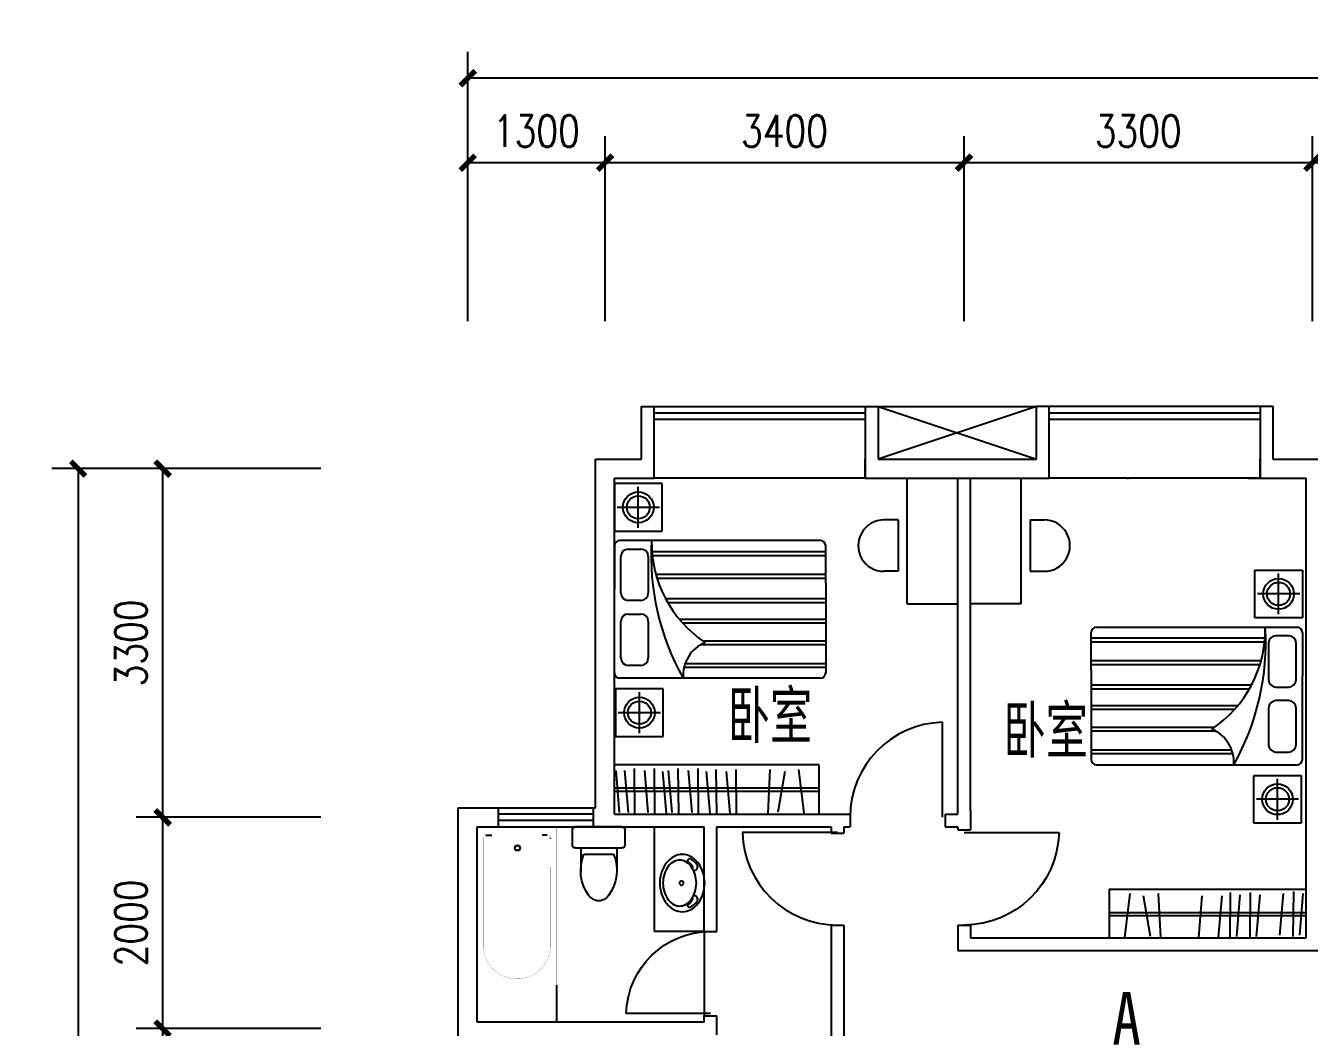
# Model space of a CAD drawing. Header units: millimetres. Extents: x 1473 to 34027, y 739 to 35278.
# Drawn here: x 1473 to 13630, y 25797 to 35278 of the extents above; entities that cross this region are included whole.
import ezdxf
from ezdxf.enums import TextEntityAlignment as Align

# ---------------------------------------------------------------- set-up
doc = ezdxf.new("R2010")
doc.units = ezdxf.units.MM
for name, color, linetype in [('FURNITURE', 30, 'Continuous'), ('LVTRY', 6, 'Continuous'), ('PUB_DIM', 3, 'Continuous'), ('PUB_TEXT', 7, 'Continuous'), ('STAIR', 2, 'Continuous'), ('TOILET', 7, 'Continuous'), ('UTIL', 6, 'Continuous'), ('WALL', 4, 'Continuous'), ('WINDOW', 5, 'Continuous'), ('WINDOW_TEXT', 7, 'Continuous')]:
    doc.layers.add(name, color=color, linetype=linetype)
doc.styles.add('-黑体', font='simhei.ttf')
doc.styles.add('_HZTXT', font='txt.shx', dxfattribs={"width": 0.8, "bigfont": 'HZTXT.shx'})
doc.styles.add('DIM_FONT', font='SIMPLEX.shx', dxfattribs={"width": 0.8})
doc.styles.add('SIMPLEX', font='SIMPLEX.SHX')
doc.styles.get("Standard").update_dxf_attribs({"font": 'arial.ttf'})
doc.dimstyles.new('DIMN', dxfattribs={"dimtxt": 300, "dimasz": 1, "dimexe": 250, "dimexo": 300, "dimgap": 150, "dimtad": 1, "dimdec": 0, "dimdsep": 46, "dimtxsty": 'DIM_FONT', "dimblk": '_DIMX', "dimblk1": 'ARCHTICK', "dimblk2": 'ARCHTICK', "dimcen": 0.1, "dimclrt": 7, "dimadec": 0, "dimazin": 0, "dimtfac": 1, "dimtdec": 0, "dimtix": 1, "dimtmove": 2, "dimatfit": 3, "dimldrblk": '_DIMX', "dimfxl": 1, "dimtolj": 1, "dimtzin": 0, "dimarcsym": 0})

# ---------------------------------------------------------------- blocks, each defined once
blk = doc.blocks.new('M_A2ZXL')
blk.add_line((-0.472, 0), (-0.472, -1))
blk.add_arc((-0.5, 0), 1, 271.6231, 0)
blk = doc.blocks.new('_WBLK')
for p, q in [((-0.5, 0.5), (0.5, 0.5)), ((0.5, 0.167), (-0.5, 0.167)), ((0.5, -0.167), (-0.5, -0.167)), ((-0.5, -0.5), (0.5, -0.5))]:
    blk.add_line(p, q)
at = {"layer": 'WINDOW_TEXT', "style": 'SIMPLEX', "flags": 9}
blk.add_attdef('A', text='', height=1, dxfattribs=at).set_placement((0, 1.5), align=Align.MIDDLE)
blk = doc.blocks.new('_DIMX')
at = {"const_width": 50}
blk.add_lwpolyline([(-70, -70), (70, 70)], dxfattribs=at)
blk = doc.blocks.new('*D69')
at = {"layer": 'DEFPOINTS', "color": 0, "transparency": 16777216}
for p in [(13660, 33981), (13660, 32181), (17260, 32181)]:
    blk.add_point(p, dxfattribs=at)
at = {"layer": 'PUB_DIM', "color": 0, "lineweight": -2, "transparency": 16777216}
for p, q in [((13660, 32481), (13660, 34231)), ((17260, 32481), (17260, 34231)), ((17259, 33981), (13661, 33981))]:
    blk.add_line(p, q, dxfattribs=at)
at = {"layer": 'PUB_DIM', "color": 0, "lineweight": -2, "transparency": 16777216, "rotation": 180}
blk.add_blockref('_DIMX', (13660, 33981), dxfattribs=at)
at = {"layer": 'PUB_DIM', "color": 0, "lineweight": -2, "transparency": 16777216}
blk.add_blockref('_DIMX', (17260, 33981), dxfattribs=at)
at = {"layer": 'PUB_DIM', "color": 7, "transparency": 16777216, "insert": (15460, 34281), "char_height": 300, "attachment_point": 5, "style": 'DIM_FONT'}
blk.add_mtext('\\A1;3600', dxfattribs=at)
blk = doc.blocks.new('_ARCHTICK')
at = {"color": 0, "linetype": 'ByBlock', "const_width": 0.15}
blk.add_lwpolyline([(-0.5, -0.5), (0.5, 0.5)], dxfattribs=at)
blk = doc.blocks.new('*D70')
at = {"layer": 'DEFPOINTS', "color": 0, "transparency": 16777216}
for p in [(10360, 33981), (10360, 32181), (13660, 32181)]:
    blk.add_point(p, dxfattribs=at)
at = {"layer": 'PUB_DIM', "color": 0, "lineweight": -2, "transparency": 16777216}
for p, q in [((10360, 32481), (10360, 34231)), ((13660, 32481), (13660, 34231)), ((13659, 33981), (10361, 33981))]:
    blk.add_line(p, q, dxfattribs=at)
at = {"layer": 'PUB_DIM', "color": 0, "lineweight": -2, "transparency": 16777216, "rotation": 180}
blk.add_blockref('_DIMX', (10360, 33981), dxfattribs=at)
at = {"layer": 'PUB_DIM', "color": 0, "lineweight": -2, "transparency": 16777216}
blk.add_blockref('_DIMX', (13660, 33981), dxfattribs=at)
at = {"layer": 'PUB_DIM', "color": 7, "transparency": 16777216, "insert": (12010, 34281), "char_height": 300, "attachment_point": 5, "style": 'DIM_FONT'}
blk.add_mtext('\\A1;3300', dxfattribs=at)
blk = doc.blocks.new('*D71')
at = {"layer": 'DEFPOINTS', "color": 0, "transparency": 16777216}
for p in [(6960, 33981), (6960, 32181), (10360, 32181)]:
    blk.add_point(p, dxfattribs=at)
at = {"layer": 'PUB_DIM', "color": 0, "lineweight": -2, "transparency": 16777216}
for p, q in [((6960, 32481), (6960, 34231)), ((10360, 32481), (10360, 34231)), ((10359, 33981), (6961, 33981))]:
    blk.add_line(p, q, dxfattribs=at)
at = {"layer": 'PUB_DIM', "color": 0, "lineweight": -2, "transparency": 16777216, "rotation": 180}
blk.add_blockref('_DIMX', (6960, 33981), dxfattribs=at)
at = {"layer": 'PUB_DIM', "color": 0, "lineweight": -2, "transparency": 16777216}
blk.add_blockref('_DIMX', (10360, 33981), dxfattribs=at)
at = {"layer": 'PUB_DIM', "color": 7, "transparency": 16777216, "insert": (8660, 34281), "char_height": 300, "attachment_point": 5, "style": 'DIM_FONT'}
blk.add_mtext('\\A1;3400', dxfattribs=at)
blk = doc.blocks.new('*D72')
at = {"layer": 'DEFPOINTS', "color": 0, "transparency": 16777216}
for p in [(4570, 31085), (2770, 27785), (4570, 27785)]:
    blk.add_point(p, dxfattribs=at)
at = {"layer": 'PUB_DIM', "color": 0, "lineweight": -2, "transparency": 16777216}
for p, q in [((4270, 31085), (2520, 31085)), ((2770, 31084), (2770, 27786)), ((4270, 27785), (2520, 27785))]:
    blk.add_line(p, q, dxfattribs=at)
for p, rotation in [((2770, 31085), 90), ((2770, 27785), 270)]:
    blk.add_blockref('_DIMX', p, dxfattribs=dict(at, rotation=rotation))
at = {"layer": 'PUB_DIM', "color": 7, "transparency": 16777216, "insert": (2470, 29435), "char_height": 300, "attachment_point": 5, "rotation": 90, "style": 'DIM_FONT'}
blk.add_mtext('\\A1;3300', dxfattribs=at)
blk = doc.blocks.new('*D73')
at = {"layer": 'DEFPOINTS', "color": 0, "transparency": 16777216}
for p in [(4570, 27785), (2770, 25785), (4570, 25785)]:
    blk.add_point(p, dxfattribs=at)
at = {"layer": 'PUB_DIM', "color": 0, "lineweight": -2, "transparency": 16777216}
for p, q in [((4270, 27785), (2520, 27785)), ((2770, 27784), (2770, 25786)), ((4270, 25785), (2520, 25785))]:
    blk.add_line(p, q, dxfattribs=at)
for p, rotation in [((2770, 27785), 90), ((2770, 25785), 270)]:
    blk.add_blockref('_DIMX', p, dxfattribs=dict(at, rotation=rotation))
at = {"layer": 'PUB_DIM', "color": 7, "transparency": 16777216, "insert": (2470, 26785), "char_height": 300, "attachment_point": 5, "rotation": 90, "style": 'DIM_FONT'}
blk.add_mtext('\\A1;2000', dxfattribs=at)
blk = doc.blocks.new('*D74')
at = {"layer": 'DEFPOINTS', "color": 0, "transparency": 16777216}
for p in [(4570, 25785), (2770, 21585), (4570, 21585)]:
    blk.add_point(p, dxfattribs=at)
at = {"layer": 'PUB_DIM', "color": 0, "lineweight": -2, "transparency": 16777216}
for p, q in [((4270, 25785), (2520, 25785)), ((2770, 25784), (2770, 21586)), ((4270, 21585), (2520, 21585))]:
    blk.add_line(p, q, dxfattribs=at)
for p, rotation in [((2770, 25785), 90), ((2770, 21585), 270)]:
    blk.add_blockref('_DIMX', p, dxfattribs=dict(at, rotation=rotation))
at = {"layer": 'PUB_DIM', "color": 7, "transparency": 16777216, "insert": (2470, 23685), "char_height": 300, "attachment_point": 5, "rotation": 90, "style": 'DIM_FONT'}
blk.add_mtext('\\A1;4200', dxfattribs=at)
blk = doc.blocks.new('M_E4')
for p, q in [((670, -80), (670, -137)), ((670, -86), (670, -97)), ((670, -663), (670, -614))]:
    blk.add_line(p, q)
at = {"const_width": 1.5}
for points in [[(-750, -750), (-750, 0)], [(-750, 0), (750, 0)], [(750, 0), (750, -750)], [(608, -56), (640, -56)], [(670, -90), (670, -656)], [(670, -663), (670, -655)], [(750, -750), (-750, -750)]]:
    blk.add_lwpolyline(points, dxfattribs=at)
for points in [[(-399, -56, 0.930688), (-388, -693, 0.930688)], [(670, -86, 0.414214), (640, -56, 0.414214)], [(670, -90, 0.041784), (670, -85, 0.412615)], [(640, -693, 0.414214), (670, -663, 0.414214)]]:
    blk.add_lwpolyline(points, format="xyb", dxfattribs=at)
at = {"const_width": 1.5, "flags": 128}
for points in [[(-399, -56), (608, -56)], [(-399, -694), (645, -692)]]:
    blk.add_lwpolyline(points, dxfattribs=at)
for radius in [25, 23]:
    blk.add_circle((550, -381), radius)
blk.add_arc((640, -663), 30, 270, 280.176)
at = {"width": 0.8, "flags": 9}
for tag in ['XSIZE', 'YSIZE']:
    blk.add_attdef(tag, (0, 0), '', height=0.5, dxfattribs=at)
blk = doc.blocks.new('M_E24TTP')
at = {"layer": 'TOILET', "color": 7}
for p, q in [((-170, 200), (-170, 430)), ((170, 200), (170, 430)), ((-140, 260), (140, 260)), ((-250, 30), (-250, 170)), ((-220, 200), (220, 200)), ((250, 170), (250, 30)), ((220, 0), (-220, 0))]:
    blk.add_line(p, q, dxfattribs=at)
for centre, radius, start, end in [((227, 413), 398, 143.3619, 202.5495), ((0, 590), 110, 33.4509, 146.5491), ((-227, 413), 398, 337.4505, 36.6381), ((-220, 170), 30, 90, 180), ((220, 170), 30, 0, 90), ((-220, 30), 30, 180, 270), ((220, 30), 30, 270, 0)]:
    blk.add_arc(centre, radius, start, end, dxfattribs=at)
at = {"style": 'DIM_FONT', "width": 0.8, "flags": 9}
for tag in ['XSIZE', 'YSIZE']:
    blk.add_attdef(tag, (0, 0), '', height=0.5, dxfattribs=at)
blk = doc.blocks.new('_E0KGN')
at = {"layer": 'UTIL'}
for points in [[(1, -200, 0.08146), (104, -183, 0.086909), (191, -138, 0.105718), (252, -66, 0.12438), (272, 13, 0.12438), (252, 91, 0.105718), (191, 163, 0.086909), (104, 208, 0.08146), (1, 225, 0.080698), (-103, 208, 0.086909), (-190, 163, 0.105718), (-252, 91, 0.12438), (-271, 13, 0.12438), (-252, -66, 0.105718), (-190, -138, 0.086909), (-103, -183, 0.080698)], [(1, -121, 0.082288), (88, -106, 0.086909), (158, -70, 0.105718), (205, -15, 0.12438), (218, 38, 0.12438), (205, 90, 0.105718), (158, 145, 0.086909), (88, 182, 0.082288), (1, 196, 0.081374), (-87, 182, 0.086909), (-157, 145, 0.105718), (-204, 90, 0.12438), (-217, 38, 0.12438), (-204, -15, 0.105718), (-157, -70, 0.086909), (-87, -106, 0.081374)]]:
    blk.add_lwpolyline(points, format="xyb", close=True, dxfattribs=at)
for centre, radius, start, end in [((0, 20), 19.8, 90, 180), ((0, 20), 19.8, 180, 270), ((0, 20), 19.8, 0, 90), ((0, 20), 19.8, 270, 0), ((-213, -54), 16.2, 37.7351, 197.9051), ((-90, -3), 149, 201.8343, 235.6292), ((-106, 15), 111, 212.1225, 250.8953), ((-154, -98), 35.2, 234.9356, 339.4675), ((-143, -82), 7.71, 268.3914, 345.0843), ((-145, -100), 26, 337.8243, 18.9832), ((146, -100), 26, 161.0168, 202.1757), ((155, -98), 35.2, 200.5325, 305.0644), ((143, -82), 7.71, 194.9157, 271.6086), ((107, 15), 111, 289.1047, 327.8775), ((91, -3), 149, 304.3708, 338.1656), ((214, -54), 16.2, 342.0949, 142.2649)]:
    blk.add_arc(centre, radius, start, end, dxfattribs=at)
blk = doc.blocks.new('*D60')
at = {"layer": 'DEFPOINTS', "color": 0, "transparency": 16777216}
for p in [(5660, 34781), (5660, 33681), (30060, 33681)]:
    blk.add_point(p, dxfattribs=at)
at = {"layer": 'PUB_DIM', "color": 0, "lineweight": -2, "transparency": 16777216}
for p, q in [((5660, 33981), (5660, 35031)), ((30060, 33981), (30060, 35031)), ((30059, 34781), (5661, 34781))]:
    blk.add_line(p, q, dxfattribs=at)
at = {"layer": 'PUB_DIM', "color": 0, "lineweight": -2, "transparency": 16777216, "rotation": 180}
blk.add_blockref('_DIMX', (5660, 34781), dxfattribs=at)
at = {"layer": 'PUB_DIM', "color": 0, "lineweight": -2, "transparency": 16777216}
blk.add_blockref('_DIMX', (30060, 34781), dxfattribs=at)
at = {"layer": 'PUB_DIM', "color": 7, "transparency": 16777216, "insert": (17860, 35081), "char_height": 300, "attachment_point": 5, "style": 'DIM_FONT'}
blk.add_mtext('\\A1;24400', dxfattribs=at)
blk = doc.blocks.new('*D61')
at = {"layer": 'DEFPOINTS', "color": 0, "transparency": 16777216}
for p in [(3770, 31085), (1970, 5185), (3770, 5185)]:
    blk.add_point(p, dxfattribs=at)
at = {"layer": 'PUB_DIM', "color": 0, "lineweight": -2, "transparency": 16777216}
for p, q in [((3470, 31085), (1720, 31085)), ((1970, 31084), (1970, 5186)), ((3470, 5185), (1720, 5185))]:
    blk.add_line(p, q, dxfattribs=at)
for p, rotation in [((1970, 31085), 90), ((1970, 5185), 270)]:
    blk.add_blockref('_DIMX', p, dxfattribs=dict(at, rotation=rotation))
at = {"layer": 'PUB_DIM', "color": 7, "transparency": 16777216, "insert": (1670, 18135), "char_height": 300, "attachment_point": 5, "rotation": 90, "style": 'DIM_FONT'}
blk.add_mtext('\\A1;25900', dxfattribs=at)
blk = doc.blocks.new('*D62')
at = {"layer": 'DEFPOINTS', "color": 0, "transparency": 16777216}
for p in [(5660, 33981), (5660, 32181), (6960, 32181)]:
    blk.add_point(p, dxfattribs=at)
at = {"layer": 'PUB_DIM', "color": 0, "lineweight": -2, "transparency": 16777216}
for p, q in [((5660, 32481), (5660, 34231)), ((6960, 32481), (6960, 34231)), ((6959, 33981), (5661, 33981))]:
    blk.add_line(p, q, dxfattribs=at)
at = {"layer": 'PUB_DIM', "color": 0, "lineweight": -2, "transparency": 16777216, "rotation": 180}
blk.add_blockref('_DIMX', (5660, 33981), dxfattribs=at)
at = {"layer": 'PUB_DIM', "color": 0, "lineweight": -2, "transparency": 16777216}
blk.add_blockref('_DIMX', (6960, 33981), dxfattribs=at)
at = {"layer": 'PUB_DIM', "color": 7, "transparency": 16777216, "insert": (6310, 34281), "char_height": 300, "attachment_point": 5, "style": 'DIM_FONT'}
blk.add_mtext('\\A1;1300', dxfattribs=at)

msp = doc.modelspace()

# ---------------------------------------------------------------- linework, layer by layer
at = {"layer": 'FURNITURE'}
for p, q in [((7500.4, 30944.2), (7050.4, 30944.2)), ((7050.4, 30944.2), (7050.4, 30494.2)), ((7275.4, 30526.1), (7275.4, 30912.3)), ((7500.4, 30494.2), (7500.4, 30944.2)), ((9820.4, 29805.1), (9820.4, 30994.8)), ((9820.4, 30994.8), (10420.4, 30994.8)), ((10900.4, 29805.1), (10900.4, 30994.8)), ((7075.3, 30719.2), (7475.6, 30719.2)), ((9734.9, 30600), (9601.2, 30600)), ((9735.1, 30600), (9735.1, 30113.3)), ((10985.8, 30600), (10985.8, 30113.3)), ((10986, 30600), (11119.7, 30600)), ((7050.4, 30494.2), (7500.4, 30494.2)), ((9000.4, 30404.2), (7100.4, 30404.2)), ((7050.4, 30354.2), (7050.4, 29944.8)), ((7179.8, 30323.6), (7300.1, 30323.6)), ((7404.4, 30299.6), (9050.4, 30299.6)), ((9050.4, 30001.3), (9050.4, 30354.2)), ((7109.8, 29907.5), (7109.8, 30253.6)), ((7370.1, 30253.6), (7370.1, 29907.5)), ((7407.6, 30263.9), (9050.4, 30263.9)), ((7441.4, 30085.1), (9050.4, 30085.1)), ((7451.9, 30049.3), (9050.4, 30049.3)), ((9735.1, 30113.3), (9601.4, 30113.3)), ((10985.8, 30113.3), (11119.4, 30113.3)), ((13114.2, 29674.3), (13114.2, 30124.3)), ((13114.2, 30124.3), (13564.2, 30124.3)), ((13339.2, 29706.2), (13339.2, 30092.3)), ((13564.2, 30124.3), (13564.2, 29674.3)), ((7050.4, 29151.3), (7050.4, 29944.8)), ((9050.4, 30001.3), (9050.4, 29151.3)), ((7300.1, 29837.5), (7179.8, 29837.5)), ((7532.7, 29854.6), (9050.4, 29854.6)), ((7552.5, 29818.8), (9050.4, 29818.8)), ((9820.4, 29805.1), (10300.4, 29805.1)), ((10900.4, 29805.1), (10420.4, 29805.1)), ((13539.3, 29899.3), (13139.1, 29899.3)), ((7179.8, 29709), (7300.1, 29709)), ((13564.2, 29674.3), (13114.2, 29674.3)), ((7109.8, 29292.9), (7109.8, 29639)), ((7370.1, 29639), (7370.1, 29292.9)), ((7662.7, 29660.5), (9050.4, 29660.5)), ((7693.7, 29624.7), (9050.4, 29624.7)), ((11614.2, 29584.3), (13514.2, 29584.3)), ((7884.8, 29456.2), (9050.4, 29456.2)), ((11564.2, 29181.3), (11564.2, 29534.3)), ((13210.3, 29479.7), (11564.2, 29479.7)), ((13207, 29443.9), (11564.2, 29443.9)), ((13244.5, 29433.7), (13244.5, 29087.5)), ((13434.9, 29503.7), (13314.5, 29503.7)), ((13504.9, 29087.5), (13504.9, 29433.7)), ((13564.2, 29534.3), (13564.2, 29124.8)), ((7869.7, 29420.4), (9050.4, 29420.4)), ((7300.1, 29222.9), (7179.8, 29222.9)), ((7708.7, 29205.9), (9050.4, 29205.9)), ((7719.5, 29241.7), (9050.4, 29241.7)), ((13173.2, 29265.1), (11564.2, 29265.1)), ((13162.8, 29229.4), (11564.2, 29229.4)), ((11564.2, 29181.3), (11564.2, 28331.3)), ((9000.4, 29101.3), (7100.4, 29101.3)), ((13564.2, 28331.3), (13564.2, 29124.8)), ((7510.7, 29000.4), (7060.7, 29000.4)), ((7060.7, 29000.4), (7060.7, 28550.4)), ((7285.7, 28582.3), (7285.7, 28968.5)), ((7510.7, 28550.4), (7510.7, 29000.4)), ((13081.9, 29034.7), (11564.2, 29034.7)), ((13062.2, 28998.9), (11564.2, 28998.9)), ((13314.5, 29017.5), (13434.9, 29017.5)), ((12951.9, 28840.6), (11564.2, 28840.6)), ((13244.5, 28819.1), (13244.5, 28472.9)), ((13434.9, 28889.1), (13314.5, 28889.1)), ((13504.9, 28472.9), (13504.9, 28819.1)), ((7085.6, 28775.4), (7485.9, 28775.4)), ((12920.9, 28804.8), (11564.2, 28804.8)), ((12729.8, 28636.3), (11564.2, 28636.3)), ((12745, 28600.5), (11564.2, 28600.5)), ((7060.7, 28550.4), (7510.7, 28550.4)), ((12895.1, 28421.7), (11564.2, 28421.7)), ((12905.9, 28386), (11564.2, 28386)), ((13314.5, 28402.9), (13434.9, 28402.9)), ((8985.3, 28280), (7050.4, 28280)), ((8985.3, 28280), (8985.3, 27819.6)), ((11614.2, 28281.3), (13514.2, 28281.3)), ((13103.9, 27730.4), (13103.9, 28180.4)), ((13103.9, 28180.4), (13553.9, 28180.4)), ((13328.9, 27762.3), (13328.9, 28148.5)), ((13553.9, 28180.4), (13553.9, 27730.4)), ((8985.3, 28060), (7050.4, 28060)), ((8985.3, 28030), (7050.4, 28030)), ((13529.1, 27955.4), (13128.8, 27955.4)), ((13553.9, 27730.4), (13103.9, 27730.4)), ((11735.5, 27105.2), (13600.4, 27105.2)), ((11735.5, 27105.2), (11735.5, 26644.8)), ((11735.5, 26885.2), (13600.4, 26885.2)), ((11735.5, 26855.2), (13600.4, 26855.2))]:
    msp.add_line(p, q, dxfattribs=at)
at = {"layer": 'FURNITURE', "ltscale": 100}
for p, q in [((7061.3, 28226.3), (7094.6, 27831.3)), ((7144.7, 28226.3), (7177.9, 27831.3)), ((7236.1, 28247.1), (7240.2, 27820.9)), ((7332.9, 28226.3), (7366.2, 27831.3)), ((7424.3, 28247.1), (7428.5, 27820.9)), ((7504.8, 28216.8), (7538, 27821.8)), ((7559.2, 28226.3), (7592.5, 27831.3)), ((7650.6, 28247.1), (7654.8, 27820.9)), ((7747.5, 28226.3), (7780.7, 27831.3)), ((7838.9, 28247.1), (7843, 27820.9)), ((7919.3, 28216.8), (7952.6, 27821.8)), ((8010.7, 28237.6), (8014.9, 27811.4)), ((8107.6, 28216.8), (8140.8, 27821.8)), ((8199, 28237.6), (8203.1, 27811.4)), ((8521.5, 28238.7), (8500.7, 27822.9)), ((8662.8, 28217.9), (8596.3, 27833.3)), ((8791.6, 28238.7), (8841.5, 27822.9)), ((11929.2, 27063.9), (11879.4, 26648.1)), ((12058, 27043.1), (12124.5, 26658.5)), ((12199.3, 27063.9), (12220.1, 26648.1)), ((12613.3, 27042), (12580, 26647)), ((12801.5, 27042), (12768.3, 26647)), ((12882, 27072.3), (12877.8, 26646.1)), ((12973.4, 27051.6), (12940.1, 26656.5)), ((13070.2, 27072.3), (13066, 26646.1)), ((13161.6, 27051.6), (13128.4, 26656.5)), ((13382.2, 27063.2), (13348.9, 26668.2)), ((13479, 27084), (13474.9, 26657.8)), ((13570.4, 27063.2), (13537.2, 26668.2))]:
    msp.add_line(p, q, dxfattribs=at)
at = {"layer": 'FURNITURE'}
for centre, radius in [((7275.4, 30719.2), 145.5), ((7275.4, 30719.2), 109.1), ((13339.2, 29899.3), 145.5), ((13339.2, 29899.3), 109.1), ((7285.7, 28775.4), 145.5), ((7285.7, 28775.4), 109.1), ((13328.9, 27955.4), 145.5), ((13328.9, 27955.4), 109.1)]:
    msp.add_circle(centre, radius, dxfattribs=at)
for centre, radius, start, end in [((9601.4, 30356.6), 243.4, 89.94073, 270.00034), ((11119.4, 30356.6), 243.4, 269.99966, 90.05927), ((7100.4, 30354.2), 50, 90, 180), ((9754.8, 30258.1), 2358, 176.44719, 209.38062), ((8533.5, 30384.3), 1132.3, 178.9911, 236.52907), ((9000.4, 30354.2), 50, 0, 90), ((7179.8, 30253.6), 70, 90, 180), ((7300.1, 30253.6), 70, 0, 90), ((7179.8, 29907.5), 70, 180, 270), ((7300.1, 29907.5), 70, 270, 0), ((7179.8, 29639), 70, 90, 180), ((7300.1, 29639), 70, 0, 90), ((11614.2, 29534.3), 50, 90, 180), ((12081.1, 29564.4), 1132.3, 303.47093, 1.0089), ((10859.8, 29438.2), 2358, 330.61938, 3.55281), ((13514.2, 29534.3), 50, 0, 90), ((8038.7, 29126), 339.5, 112.45957, 184.1778), ((13314.5, 29433.7), 70, 90, 180), ((13434.9, 29433.7), 70, 0, 90), ((7179.8, 29292.9), 70, 180, 270), ((7300.1, 29292.9), 70, 270, 0), ((7100.4, 29151.3), 50, 180, 270), ((9000.4, 29151.3), 50, 270, 0), ((13314.5, 29087.5), 70, 180, 270), ((13434.9, 29087.5), 70, 270, 0), ((13314.5, 28819.1), 70, 90, 180), ((13434.9, 28819.1), 70, 0, 90), ((12575.9, 28306.1), 339.5, 355.8222, 67.54043), ((13314.5, 28472.9), 70, 180, 270), ((13434.9, 28472.9), 70, 270, 0), ((11614.2, 28331.3), 50, 180, 270), ((13514.2, 28331.3), 50, 270, 0)]:
    msp.add_arc(centre, radius, start, end, dxfattribs=at)
at = {"layer": 'LVTRY'}
for p, q in [((7427.5, 26702.6), (7427.5, 27694.8)), ((7900.4, 26702.6), (7427.5, 26702.6)), ((6500.4, 26194.8), (6500.4, 25844.8))]:
    msp.add_line(p, q, dxfattribs=at)
at = {"layer": 'PUB_DIM'}
for p, q in [((11045.7, 31674.8), (9545.4, 31174.8)), ((9545.4, 31674.8), (11045.7, 31174.8))]:
    msp.add_line(p, q, dxfattribs=at)
at = {"layer": 'STAIR'}
for p, q in [((9545.4, 31674.8), (11045.7, 31674.8)), ((7900.4, 26704.8), (7900.4, 25904.8))]:
    msp.add_line(p, q, dxfattribs=at)
at = {"layer": 'WALL'}
for p, q in [((7305.4, 31174.8), (7305.4, 31674.8)), ((7305.4, 31674.8), (7425.4, 31674.8)), ((7425.4, 30994.8), (7425.4, 31674.8)), ((9425.4, 31674.8), (9425.4, 30994.8)), ((9425.4, 31674.8), (9545.4, 31674.8)), ((9545.4, 31674.8), (9545.4, 31174.8)), ((11045.7, 31174.8), (11045.7, 31675)), ((11045.7, 31675), (11165.7, 31675)), ((11165.7, 30994.8), (11165.7, 31675)), ((13165.7, 31675), (13165.7, 30995)), ((13165.7, 31675), (13285.7, 31675)), ((13285.7, 31675), (13285.7, 31174.8)), ((6870.4, 27874.8), (6870.4, 31174.8)), ((6870.4, 31174.8), (7305.4, 31174.8)), ((9545.4, 31174.8), (11045.7, 31174.8)), ((13285.7, 31174.8), (13910.4, 31174.8)), ((7050.4, 27814.8), (7050.4, 30994.8)), ((7050.4, 30994.8), (7425.4, 30994.8)), ((9425.4, 30994.8), (10300.4, 30994.8)), ((10300.4, 27814.8), (10300.4, 30994.8)), ((10420.4, 27844.8), (10420.4, 30994.8)), ((10420.4, 30994.8), (11165.7, 30994.8)), ((11905, 30994.8), (11917.7, 30994.8)), ((13047.7, 30994.8), (13600.4, 30994.8)), ((13600.4, 26644.8), (13600.4, 30994.8)), ((5570.4, 27874.8), (5950.4, 27874.8)), ((5570.4, 21494.8), (5570.4, 27874.8)), ((5950.4, 27694.8), (5950.4, 27874.8)), ((6850.4, 27874.8), (6870.4, 27874.8)), ((6850.4, 27694.8), (6850.4, 27874.8)), ((10420.4, 27844.8), (10420.4, 27664.8)), ((7050.4, 27814.8), (9280.4, 27814.8)), ((9280.4, 27814.8), (9280.4, 27694.8)), ((10180.4, 27814.8), (10300.4, 27814.8)), ((10180.4, 27814.8), (10180.4, 27694.8)), ((5750.4, 27694.8), (5950.4, 27694.8)), ((5750.4, 25844.8), (5750.4, 27694.8)), ((6850.4, 27694.8), (7050.4, 27694.8)), ((7050.4, 27694.8), (7900.4, 27694.8)), ((7900.4, 26704.8), (7900.4, 27694.8)), ((8020.4, 27694.8), (9100.4, 27694.8)), ((8020.4, 26704.8), (8020.4, 27694.8)), ((9100.4, 27694.8), (9100.4, 27634.8)), ((9100.4, 27634.8), (9220.4, 27634.8)), ((9220.4, 27694.8), (9280.4, 27694.8)), ((9220.4, 27694.8), (9220.4, 27634.8)), ((10180.4, 27694.8), (10300.4, 27694.8)), ((10300.4, 27694.8), (10300.4, 27664.8)), ((10300.4, 27664.8), (10420.4, 27664.8)), ((9100.4, 26764.8), (9100.4, 21674.8)), ((9100.4, 26764.8), (9220.4, 26764.8)), ((9220.4, 26764.8), (9220.4, 21674.8)), ((10300.4, 26764.8), (10300.4, 26524.8)), ((10300.4, 26764.8), (10420.4, 26764.8)), ((10420.4, 26764.8), (10420.4, 26644.8)), ((7900.4, 26704.8), (8020.4, 26704.8)), ((10420.4, 26644.8), (13600.4, 26644.8)), ((10300.4, 26524.8), (13720.4, 26524.8)), ((7900.4, 25844.8), (7900.4, 25904.8)), ((7900.4, 25904.8), (8020.4, 25904.8)), ((8020.4, 25724.8), (8020.4, 25904.8)), ((7900.4, 25844.8), (5750.4, 25844.8))]:
    msp.add_line(p, q, dxfattribs=at)
at = {"layer": 'WINDOW'}
for p, q in [((7425.4, 31674.8), (9425.4, 31674.8)), ((7425.4, 31614.8), (9425.4, 31614.8)), ((11165.7, 31675), (13165.7, 31675)), ((11165.7, 31615), (13165.7, 31615)), ((7425.4, 31554.8), (9425.4, 31554.8)), ((11165.7, 31555), (13165.7, 31555)), ((7425.4, 30994.8), (7425.4, 31174.8)), ((9425.4, 30994.8), (9425.4, 31174.8)), ((11165.7, 30995), (11165.7, 31175)), ((13165.7, 30995), (13165.7, 31175)), ((9425.4, 30994.8), (7425.4, 30994.8)), ((13165.7, 30994.8), (11165.7, 30995))]:
    msp.add_line(p, q, dxfattribs=at)

# ---------------------------------------------------------------- block references
at = {"layer": 'LVTRY'}
for name, p, rotation in [('M_E4', (5750.4, 26944.8), 89.99999999999999), ('_E0KGN', (7704.5, 27161.6), 90)]:
    msp.add_blockref(name, p, dxfattribs=dict(at, rotation=rotation))
at = {"layer": 'LVTRY', "xscale": -1, "rotation": 180}
msp.add_blockref('M_E24TTP', (6900.4, 27694.8), dxfattribs=at)
at = {"layer": 'WINDOW', "zscale": 900}
for name, p, xscale, yscale in [('M_A2ZXL', (9730.4, 27784.8), -900, -900), ('_WBLK', (6400.4, 27784.8), 900, 180)]:
    msp.add_blockref(name, p, dxfattribs=dict(at, xscale=xscale, yscale=yscale))
at = {"layer": 'WINDOW', "rotation": 270}
for p, xscale, yscale, zscale in [((9160.4, 27214.8), 900, 900, 900), ((10360.4, 27214.8), 900, -900, 900), ((7960.4, 26304.8), -800, 800, 800)]:
    msp.add_blockref('M_A2ZXL', p, dxfattribs=dict(at, xscale=xscale, yscale=yscale, zscale=zscale))

# ---------------------------------------------------------------- texts
at = {"layer": 'PUB_TEXT', "style": '_HZTXT', "width": 0.8}
for p in [(8121.7, 28485), (10733.5, 28344.2)]:
    msp.add_text('卧室', height=500, dxfattribs=at).set_placement(p)
at = {"layer": 'PUB_TEXT', "style": '-黑体', "width": 0.8}
msp.add_text('A', height=500, rotation=360, dxfattribs=at).set_placement((11763.6, 25632.5))

# ---------------------------------------------------------------- dimensions: what is measured, and where the dimension line sits
at = {"layer": 'PUB_DIM'}
for p1, p2, distance, picture, middle in [((30060.4, 33681.2), (5660.4, 33681.2), -1100, '*D60', (17860.4, 35081.2)), ((6960.4, 32181.2), (5660.4, 32181.2), -1800, '*D62', (6310.4, 34281.2)), ((10360.4, 32181.2), (6960.4, 32181.2), -1800, '*D71', (8660.4, 34281.2)), ((13660.4, 32181.2), (10360.4, 32181.2), -1800, '*D70', (12010.4, 34281.2)), ((17260.4, 32181.2), (13660.4, 32181.2), -1800, '*D69', (15460.4, 34281.2)), ((3770.4, 31084.8), (3770.4, 5184.8), -1800.5, '*D61', (1670, 18134.8)), ((4570.4, 31084.8), (4570.4, 27784.8), -1800.5, '*D72', (2470, 29434.8)), ((4570.4, 27784.8), (4570.4, 25784.8), -1800.5, '*D73', (2470, 26784.8)), ((4570.4, 25784.8), (4570.4, 21584.8), -1800.5, '*D74', (2470, 23684.8))]:
    dim = msp.add_aligned_dim(p1=p1, p2=p2, distance=distance, dimstyle='DIMN', dxfattribs=at)
    dim.commit()
    dim.dimension.update_dxf_attribs({"geometry": picture, "text_midpoint": middle})

doc.saveas('drawing.dxf')
